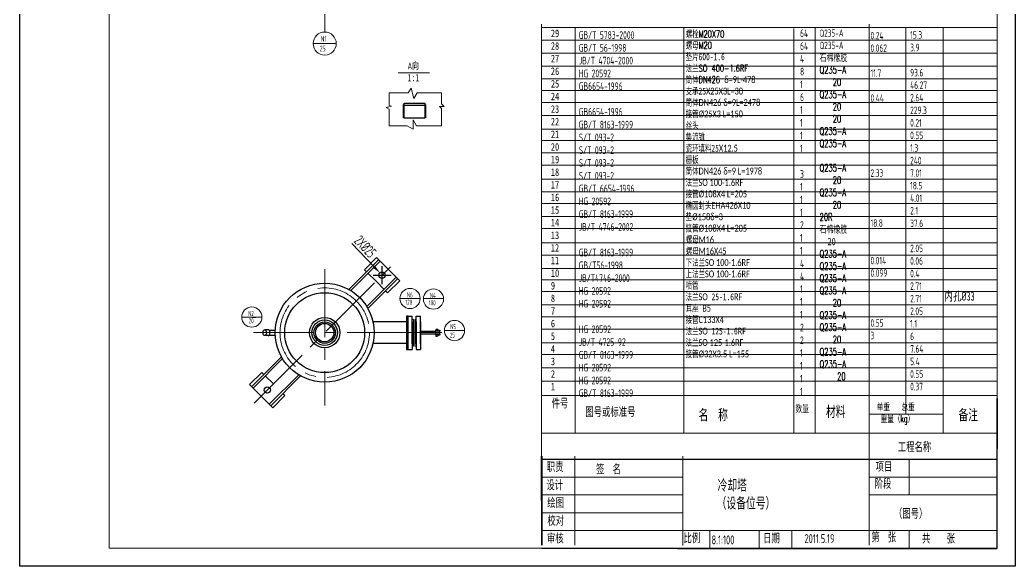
# Model space of a CAD drawing. Header units: millimetres. Extents: x 246 to 525, y 83 to 503.
# Drawn here: x 246.4 to 525.4, y 83 to 236.1 of the extents above; entities that cross this region are included whole.
import ezdxf

# ---------------------------------------------------------------- set-up
doc = ezdxf.new("R2010")
doc.units = ezdxf.units.MM
doc.linetypes.add('CENTER2', pattern=[28.575, 19.05, -3.175, 3.175, -3.175])
doc.layers.get('0').update_dxf_attribs({"lineweight": 15})
doc.layers.get('Defpoints').update_dxf_attribs({"lineweight": 15})
for name, color, linetype, lineweight in [('中心线', 7, 'CENTER2', 15), ('标注', 7, 'Continuous', 15), ('粗实线', 7, 'Continuous', 30), ('粗实线1', 7, 'Continuous', 30), ('粗实线2', 7, 'Continuous', 30), ('细实线', 7, 'Continuous', 15)]:
    doc.layers.add(name, color=color, linetype=linetype, lineweight=lineweight)
doc.styles.get("Standard").update_dxf_attribs({"font": 'ascii.shx', "width": 0.67, "height": 3, "bigfont": 'hztxt.shx'})
doc.dimstyles.new('ISO-25', dxfattribs={"dimtxt": 2.5, "dimasz": 2.5, "dimexe": 1.25, "dimexo": 0.625, "dimtad": 1, "dimdsep": 46, "dimtxsty": 'Standard', "dimcen": 2.5, "dimadec": 0, "dimazin": 0, "dimtfac": 1, "dimtofl": 0, "dimtmove": 0, "dimatfit": 3, "dimfxl": 1, "dimarcsym": 0})

# ---------------------------------------------------------------- blocks, each defined once
blk = doc.blocks.new('*D34')
at = {"layer": 'Defpoints', "color": 0, "transparency": 16777216}
for p in [(347.32, 165.18), (348.53, 163.92)]:
    blk.add_point(p, dxfattribs=at)
at = {"layer": '标注', "color": 0, "lineweight": -2, "transparency": 16777216}
for p, q in [((339.45, 173.42), (345.59, 166.99)), ((347.92, 162.05), (347.92, 167.05)), ((345.42, 164.55), (350.42, 164.55))]:
    blk.add_line(p, q, dxfattribs=at)
at = {"layer": '标注', "color": 0, "transparency": 16777216}
blk.add_solid([(345.89, 167.28), (345.29, 166.7), (347.32, 165.18)], dxfattribs=at)
at = {"layer": '标注', "color": 0, "transparency": 16777216, "insert": (343.2, 172.58), "char_height": 3, "attachment_point": 5, "rotation": 313.681}
blk.add_mtext('2X%%c25', dxfattribs=at)

msp = doc.modelspace()

# ---------------------------------------------------------------- linework, layer by layer
at = {"layer": '中心线'}
for p, q in [((331.8243, 451.4099), (331.8209, 232.6833)), ((312.0677, 128.6957), (351.3376, 167.9655)), ((331.8243, 166.2035), (331.8243, 128.0108)), ((355.2414, 145.3904), (355.2414, 151.514)), ((357.167, 148.4522), (311.9051, 148.4522)), ((317.9455, 148.4522), (315.9373, 148.4522)), ((345.703, 148.4522), (364.6593, 148.4522))]:
    msp.add_line(p, q, dxfattribs=at)
msp.add_circle((331.8243, 148.4522), 12.5399, dxfattribs=at)
at = {"layer": '标注'}
for p, q in [((392.6422, 234.8601), (392.6422, 88.8694)), ((484.5045, 234.8601), (484.5045, 88.8694)), ((392.6422, 233.9955), (520.3782, 233.9955)), ((402.0348, 233.9955), (402.0348, 120.3181)), ((432.4823, 233.9955), (432.4823, 120.3181)), ((463.3213, 233.6642), (463.3213, 120.3181)), ((469.3719, 120.3181), (469.3719, 233.9955)), ((494.7641, 233.9955), (494.7641, 125.6429)), ((505.2157, 233.9955), (505.2157, 120.3181)), ((335.0608, 229.4271), (328.5809, 229.4271)), ((392.6369, 230.3861), (520.3782, 230.3861)), ((392.6369, 226.7818), (520.3782, 226.7818)), ((352.3817, 221.2112), (361.1803, 221.2112)), ((392.6369, 223.0821), (520.3782, 223.0821)), ((392.6369, 219.5596), (520.3782, 219.5596)), ((392.6369, 216.2572), (520.3782, 216.2572)), ((392.6422, 212.9412), (520.3782, 212.9412)), ((392.6422, 209.3369), (520.3782, 209.3369)), ((392.6369, 205.4441), (520.3782, 205.4441)), ((392.6422, 202.2727), (520.3782, 202.2727)), ((392.6369, 198.8124), (520.3782, 198.8124)), ((392.6422, 195.3522), (520.3782, 195.3522)), ((392.6422, 191.5021), (520.3782, 191.5021)), ((392.6422, 187.8822), (520.3782, 187.8822)), ((392.6417, 184.6307), (520.3782, 184.6307)), ((392.6422, 181.019), (520.3782, 181.019)), ((392.6422, 177.6221), (520.3782, 177.6221)), ((392.7225, 173.5716), (520.3549, 173.5716)), ((392.6422, 170.1394), (520.3782, 170.1394)), ((392.6422, 166.435), (520.3782, 166.435)), ((392.6422, 163.205), (520.3782, 163.205)), ((392.6422, 159.9368), (520.3782, 159.9368)), ((358.5829, 158.0206), (352.9129, 158.0206)), ((359.488, 157.9819), (365.1503, 157.9819)), ((392.6422, 156.2599), (520.3782, 156.2599)), ((392.6422, 152.8555), (520.3549, 152.8555)), ((371.0605, 149.0368), (365.3905, 149.0368)), ((392.6422, 149.451), (520.3549, 149.451)), ((392.6422, 145.6381), (520.3782, 145.6381)), ((392.6422, 142.3698), (520.3782, 142.3698)), ((392.6369, 138.5853), (520.3782, 138.5853)), ((392.6369, 134.8819), (520.3782, 134.8819)), ((392.6422, 130.8254), (520.3782, 130.8254)), ((484.5045, 125.6429), (505.2157, 125.6429)), ((392.6422, 120.3181), (520.3782, 120.3181)), ((392.6422, 113.0048), (430.0259, 113.0048)), ((401.9123, 113.8694), (401.9123, 88.8694)), ((430.0259, 113.0048), (484.5045, 113.0048)), ((432.2101, 113.825), (432.2101, 88.825)), ((484.5045, 113.0048), (520.3782, 113.0048)), ((495.6673, 113.0048), (495.6673, 103.0048)), ((392.6422, 108.0048), (432.2101, 108.0048)), ((484.5045, 108.0048), (520.3549, 108.0048)), ((392.6422, 103.0048), (432.2101, 103.0048)), ((484.5045, 103.0048), (520.3782, 103.0048)), ((392.6422, 98.0048), (432.2101, 98.0048)), ((392.6422, 93.0048), (520.3782, 93.0048)), ((439.8318, 93.0048), (439.8318, 88.1453)), ((453.6654, 93.0048), (453.6654, 88.0048)), ((462.8096, 93.0048), (462.8096, 88.0048)), ((495.6673, 93.0048), (495.6673, 88.0048)), ((392.6655, 88.0048), (520.3549, 88.0048))]:
    msp.add_line(p, q, dxfattribs=at)
at = {"layer": '标注', "ltscale": 2.5}
msp.add_line((314.229, 152.8137), (308.559, 152.8137), dxfattribs=at)
at = {"layer": '标注'}
for centre, radius in [((331.8209, 229.4433), 3.24), ((355.7479, 158.0206), 2.835), ((362.3191, 157.8735), 2.835), ((311.394, 152.8137), 2.835), ((368.2255, 149.0368), 2.835)]:
    msp.add_circle(centre, radius, dxfattribs=at)
at = {"layer": '粗实线'}
for p, q in [((246.3782, 83.0489), (246.3782, 503.0489)), ((525.3782, 503.0489), (525.3782, 83.0489)), ((354.093, 212.5397), (354.093, 212.7476)), ((354.093, 212.7476), (359.9408, 212.7476)), ((354.093, 208.546), (354.093, 212.5397)), ((359.9408, 212.066), (354.093, 212.066)), ((359.9408, 212.7476), (359.9408, 212.5397)), ((359.9408, 212.5397), (359.9408, 208.546)), ((359.9408, 208.546), (354.093, 208.546)), ((346.9671, 168.9274), (338.6027, 160.563)), ((347.3681, 168.5265), (339.1078, 160.2662)), ((342.9649, 166.0852), (346.3871, 169.5075)), ((346.3871, 169.5075), (352.8795, 163.015)), ((343.5449, 165.5052), (342.9649, 166.0852)), ((346.2111, 162.839), (343.9459, 165.1043)), ((351.8986, 163.996), (343.6383, 155.7357)), ((352.2995, 163.5951), (343.9351, 155.2306)), ((346.2111, 162.839), (348.4764, 160.5738)), ((349.4573, 159.5928), (352.8795, 163.015)), ((348.8773, 160.1729), (349.4573, 159.5928)), ((354.7524, 151.514), (345.3611, 151.514)), ((355.2424, 153.0756), (354.7524, 153.0756)), ((354.7524, 153.0756), (354.7524, 143.756)), ((355.2414, 153.0756), (355.0696, 153.0756)), ((355.2424, 143.756), (355.2424, 153.0756)), ((355.2424, 153.0756), (356.3764, 153.0756)), ((356.3764, 145.354), (356.3764, 153.0756)), ((356.3764, 151.4776), (356.3764, 143.756)), ((357.5104, 145.354), (357.5104, 153.0756)), ((357.5104, 153.0756), (358.6444, 153.0756)), ((357.5104, 151.4776), (357.5104, 143.756)), ((358.6444, 145.354), (358.6444, 153.0756)), ((358.6444, 151.4776), (358.6444, 143.756)), ((315.9373, 149.2712), (315.0133, 149.2712)), ((316.2296, 149.1592), (317.9636, 149.1592)), ((358.6444, 148.8288), (362.9927, 148.8288)), ((358.6444, 148.0756), (362.9927, 148.0756)), ((363.5527, 149.3258), (362.9927, 149.3258)), ((362.9927, 149.3258), (362.9927, 147.5058)), ((363.2766, 149.3258), (363.5527, 149.3258)), ((363.5527, 149.3258), (363.5527, 147.5058)), ((363.5527, 149.1858), (363.8277, 149.1858)), ((363.5527, 149.1858), (364.0427, 149.1858)), ((364.0427, 149.1858), (364.0427, 147.7858)), ((315.9373, 147.6332), (315.0133, 147.6332)), ((316.2296, 147.7452), (317.9636, 147.7452)), ((354.7524, 145.3904), (345.3611, 145.3904)), ((362.9927, 147.5058), (363.2766, 147.5058)), ((363.5527, 147.5058), (363.2766, 147.5058)), ((363.8277, 147.7858), (363.5527, 147.7858)), ((364.0427, 147.7858), (363.8277, 147.7858)), ((354.7524, 143.756), (355.0696, 143.756)), ((355.0696, 143.756), (355.2424, 143.756)), ((355.2424, 143.756), (356.3764, 143.756)), ((357.5104, 143.756), (358.6444, 143.756)), ((311.349, 133.3093), (319.7135, 141.6737)), ((311.75, 132.9084), (320.0103, 141.1687)), ((314.1912, 137.3116), (310.769, 133.8894)), ((314.7713, 136.7315), (314.1912, 137.3116)), ((317.4374, 134.0654), (315.1722, 136.3306)), ((316.2805, 128.3779), (324.5408, 136.6382)), ((316.6814, 127.977), (325.0458, 136.3414)), ((310.769, 133.8894), (317.2614, 127.3969)), ((320.1036, 131.3992), (320.6836, 130.8192)), ((320.6836, 130.8192), (317.2614, 127.3969)), ((392.6655, 88.8694), (392.6422, 113.8694)), ((392.6422, 113.0048), (520.3549, 113.0048)), ((392.6655, 113.8694), (392.6655, 88.8694)), ((392.6655, 113.0048), (520.3549, 113.0048)), ((525.3782, 83.0489), (246.3782, 83.0489))]:
    msp.add_line(p, q, dxfattribs=at)
at = {"layer": '粗实线', "ltscale": 2.5}
msp.add_line((311.394, 152.8137), (312.528, 152.8137), dxfattribs=at)
at = {"layer": '粗实线'}
for centre, radius in [((347.9222, 164.5501), 0.875), ((331.8243, 148.4522), 13.8787), ((331.8243, 148.4522), 11.2011), ((331.8243, 148.4522), 4.2613), ((331.8243, 148.4522), 3.5613), ((331.8243, 148.4522), 3.0013), ((331.8243, 148.4522), 2.5813), ((315.7263, 132.3543), 0.875)]:
    msp.add_circle(centre, radius, dxfattribs=at)
msp.add_ellipse((315.0133, 148.4522), major_axis=(0, 0.819), ratio=0.58799123, dxfattribs=at)
msp.add_ellipse((315.9373, 148.4522), major_axis=(0, -0.819), ratio=0.70710678, start_param=0, end_param=3.14159265, dxfattribs=at)
at = {"layer": '粗实线1', "lineweight": -3}
for p, q in [((520.363, 88.0048), (520.363, 130.0048)), ((520.363, 130.0048), (520.363, 116.0048))]:
    msp.add_line(p, q, dxfattribs=at)
at = {"layer": '粗实线2', "lineweight": -3}
for p, q in [((520.363, 88.0048), (416.763, 88.0048)), ((430.763, 88.0048), (520.363, 88.0048))]:
    msp.add_line(p, q, dxfattribs=at)
at = {"layer": '细实线'}
for p, q in [((271.3782, 88.0489), (271.3782, 498.0489)), ((520.3782, 498.0489), (520.3782, 88.0489)), ((349.8925, 215.6343), (355.2696, 215.6343)), ((349.8925, 212.134), (349.8925, 215.6343)), ((355.2696, 215.6343), (356.0568, 216.9978)), ((356.0568, 216.9978), (356.8438, 214.061)), ((356.8438, 214.061), (357.7521, 215.6343)), ((357.7521, 215.6343), (364.5736, 215.6343)), ((364.5736, 215.6343), (364.5736, 212.6058)), ((350.5628, 211.9544), (349.8925, 212.134)), ((354.093, 212.306), (353.7235, 212.306)), ((354.093, 212.066), (353.7235, 212.066)), ((359.9408, 212.306), (360.3102, 212.306)), ((359.9408, 212.066), (360.3102, 212.066)), ((364.5736, 212.6058), (365.3256, 211.8538)), ((349.0701, 211.5544), (350.5628, 211.9544)), ((349.8925, 211.0796), (349.0701, 211.5544)), ((349.8925, 206.4418), (349.8925, 211.0796)), ((354.093, 211.826), (353.7235, 211.826)), ((354.093, 211.826), (353.7235, 211.826)), ((354.093, 211.586), (353.7235, 211.586)), ((354.093, 211.346), (353.7235, 211.346)), ((354.093, 211.106), (353.7235, 211.106)), ((354.093, 210.866), (353.7235, 210.866)), ((354.093, 210.626), (353.7235, 210.626)), ((354.093, 210.386), (353.7235, 210.386)), ((354.093, 210.146), (353.7235, 210.146)), ((354.093, 209.906), (353.7235, 209.906)), ((354.093, 209.666), (353.7235, 209.666)), ((354.093, 209.666), (353.7235, 209.666)), ((354.093, 209.426), (353.7235, 209.426)), ((359.9408, 211.826), (360.3102, 211.826)), ((359.9408, 211.826), (360.3102, 211.826)), ((359.9408, 211.586), (360.3102, 211.586)), ((359.9408, 211.346), (360.3102, 211.346)), ((359.9408, 211.106), (360.3102, 211.106)), ((359.9408, 210.866), (360.3102, 210.866)), ((359.9408, 210.626), (360.3102, 210.626)), ((359.9408, 210.386), (360.3102, 210.386)), ((359.9408, 210.146), (360.3102, 210.146)), ((359.9408, 209.906), (360.3102, 209.906)), ((359.9408, 209.666), (360.3102, 209.666)), ((359.9408, 209.666), (360.3102, 209.666)), ((359.9408, 209.426), (360.3102, 209.426)), ((365.3256, 211.8538), (364.0092, 211.8538)), ((364.0092, 211.8538), (364.5736, 211.2894)), ((364.5736, 211.2894), (364.5736, 206.4418)), ((354.093, 209.186), (353.7235, 209.186)), ((354.093, 208.946), (353.7235, 208.946)), ((354.093, 208.706), (353.7235, 208.706)), ((357.5328, 206.4418), (356.5947, 208.0667)), ((356.5947, 208.0667), (356.5947, 205.497)), ((359.9408, 209.186), (360.3102, 209.186)), ((359.9408, 208.946), (360.3102, 208.946)), ((359.9408, 208.706), (360.3102, 208.706)), ((354.9583, 206.4418), (349.8925, 206.4418)), ((356.5947, 205.497), (354.9583, 206.4418)), ((364.5736, 206.4418), (357.5328, 206.4418)), ((356.7506, 152.1306), (356.3764, 152.1306)), ((356.7506, 145.354), (356.7506, 152.1306)), ((356.7506, 151.4776), (356.7506, 144.701)), ((357.1248, 145.354), (357.1248, 152.1306)), ((357.1248, 152.1306), (357.5104, 152.1306)), ((357.1248, 151.4776), (357.1248, 144.701)), ((362.8279, 147.8933), (364.2515, 147.8933)), ((362.8339, 149.0658), (364.2813, 149.0658)), ((356.7506, 144.701), (356.3764, 144.701)), ((357.1248, 144.701), (357.5104, 144.701)), ((520.3782, 88.0489), (271.3782, 88.0489))]:
    msp.add_line(p, q, dxfattribs=at)

# ---------------------------------------------------------------- texts
at = {"insert": (433.0365, 233.1074), "char_height": 1.9, "width": 68.056597, "attachment_point": 1}
msp.add_mtext('{\\fSimSun|b0|i0|c134|p2;\\H1.011x;螺栓\\Ftxt.shx|c0;M20X70\\P\\fSimSun|b0|i0|c134|p2;螺母\\Ftxt.shx|c0;M20\\fSimSun|b0|i0|c134|p2;\\P垫片600-1.6\\P法兰\\Ftxt.shx|c0;SO 400-1.6RF\\P\\fSimSun|b0|i0|c134|p2;筒体\\Ftxt.shx|c0;DN426 \\fSimSun|b0|i0|c134|p0;\\H0.9891x;δ\\fCalibri|b0|i0|c0|p32;\\H1.011x;=9L-478\\P\\fSimSun|b0|i0|c134|p32;支承25\\fCalibri|b0|i0|c0|p32;X25X3L=30\\P\\fSimSun|b0|i0|c134|p0;筒体\\fCalibri|b0|i0|c0|p32;DN426 \\fSimSun|b0|i0|c134|p0;\\H0.9891x;δ\\fCalibri|b0|i0|c0|p32;\\H1.011x;=9L=2478\\P\\fSimSun|b0|i0|c134|p32;接管%%c\\fCalibri|b0|i0|c0|p32;25X3 L=150\\P\\fSimSun|b0|i0|c134|p32;丝头\\P集流锥\\P瓷环填料25\\fCalibri|b0|i0|c0|p32;X12.5\\P\\fSimSun|b0|i0|c134|p32;栅板\\P筒体\\fCalibri|b0|i0|c0|p32;DN426 \\fSimSun|b0|i0|c134|p0;\\H0.9891x;δ\\fCalibri|b0|i0|c0|p32;\\H1.011x;=9 L=1978\\P\\fSimSun|b0|i0|c134|p32;法兰\\fCalibri|b0|i0|c0|p32;SO 100-1.6RF\\P\\fSimSun|b0|i0|c134|p32;接管%%c\\fCalibri|b0|i0|c0|p32;108X4 L=205\\P\\fSimSun|b0|i0|c134|p32;椭圆封头\\fCalibri|b0|i0|c0|p32;EHA426X10\\P\\fSimSun|b0|i0|c134|p32;垫%%c\\fCalibri|b0|i0|c0|p32;158\\fSimSun|b0|i0|c134|p0;\\H0.9891x;δ\\fCalibri|b0|i0|c0|p32;\\H1.011x;=3\\P\\fSimSun|b0|i0|c134|p32;接管%%c\\fCalibri|b0|i0|c0|p32;108X4 L=205\\P\\fSimSun|b0|i0|c134|p32;螺母\\fCalibri|b0|i0|c0|p32;M16\\P\\fSimSun|b0|i0|c134|p32;螺母\\fCalibri|b0|i0|c0|p32;M16X45\\P\\fSimSun|b0|i0|c134|p32;下法兰\\fCalibri|b0|i0|c0|p32;SO 100-1.6RF\\P\\fSimSun|b0|i0|c134|p32;上法兰\\fCalibri|b0|i0|c0|p32;SO 100-1.6RF\\P\\fSimSun|b0|i0|c134|p32;喷管\\P法兰\\fCalibri|b0|i0|c0|p32;SO\\fSimSun|b0|i0|c134|p32; 25-1.6\\fCalibri|b0|i0|c0|p32;RF\\P\\fSimSun|b0|i0|c134|p32;耳座 \\fCalibri|b0|i0|c0|p32;B5\\P\\fSimSun|b0|i0|c134|p32;接管\\fCalibri|b0|i0|c0|p32;C133X4\\P\\fSimSun|b0|i0|c134|p0;法兰\\fCalibri|b0|i0|c0|p32;SO\\fSimSun|b0|i0|c134|p0; 125-1.6\\fCalibri|b0|i0|c0|p32;RF\\P\\fSimSun|b0|i0|c134|p32;法兰\\fCalibri|b0|i0|c0|p32;SO 125-1.6RF\\P\\fSimSun|b0|i0|c134|p32;接管%%c\\fCalibri|b0|i0|c0|p32;32X3.5 L=155}', dxfattribs=at)
at = {"layer": '标注', "attachment_point": 1}
for s, insert, char_height, width in [('{\\fSimSun|b0|i0|c134|p54;\\H1.005x;29\\P28\\P27\\P26\\P25\\P24\\P23\\P22\\P21\\P20\\P19\\P18\\P17\\P16\\P15\\P14\\P13\\P12\\P11\\P10\\P9\\P8\\P7\\P6\\P5\\P4\\P3\\P2\\P1}', (395.2422, 233.3733), 2.11, 2.842170943040401e-14), ('{\\H1.075x;GB/T 5783-2000\\PGB/T 56-1998\\PJB/T 4704-2000\\PHG 20592\\PGB6654-1996\\P\\PGB6654-1996\\PGB/T 8163-1999\\PS/T 093-2\\PS/T 093-2\\PS/T 093-2\\PS/T 093-2\\PGB/T 6654-1996\\PHG 20592\\PGB/T 8163-1999\\PJB/T 4746-2002\\P\\PGB/T 8163-1999\\PGB/T56-1998\\PJB/T4746-2000\\PHG 20592\\PHG 20592\\P\\PHG 20592\\PJB/T 4725-92\\PGB/T 8163-1999\\PHG 20592\\PHG 20592\\PGB/T 8163-1999}', (403.0708, 232.9098), 2, 44.920042), ('{\\H1.075x;64\\P64\\P4\\P8\\P1\\P6\\P1\\P1\\P1\\P1\\P\\P3\\P1\\P1\\P1\\P2\\P1\\P1\\P4\\P4\\P1\\P1\\P1\\P2\\P2\\P1\\P1\\P1\\P1}', (465.0855, 233.415), 2, 3.804085), ('{\\H0.8957x;Q235-A\\PQ235-A\\P\\fSimSun|b0|i0|c134|p2;石棉橡胶\\P\\Ftxt.shx|c0;Q235-A\\P   20\\PQ235-A\\P   20\\P   20\\PQ235-A\\PQ235-A\\P\\PQ235-A\\P   20\\PQ235-A\\P   20\\P20R\\P\\fSimSun|b0|i0|c134|p2;石棉橡胶\\P  20\\P\\Ftxt.shx|c0;Q235-A\\PQ235-A\\PQ235-A\\PQ235-A\\P   20\\PQ235-A\\PQ235-A\\P   20\\PQ235-A\\PQ235-A\\P    20}', (470.5733, 233.3993), 2.3, 5.684341886080801e-14), ('{\\H1.005x;15.3\\P3.9\\P\\P93.6\\P46.27\\P2.64\\P229.3\\P0.21\\P0.55\\P1.3\\P240\\P7.01\\P18.5\\P4.01\\P2.1\\P37.6\\P\\P2.05\\P0.06\\P0.4\\P2.71\\P2.71\\P2.05\\P1.1\\P6\\P7.64\\P5.4\\P0.55\\P0.37}', (495.9561, 232.9178), 2.1, 15.290499), ('25', (330.4446, 228.8779), 1.62, 3.500939), ('N1', (330.735, 231.5607), 1.62, 3.114828), ('A{\\fSimSun|b0|i0|c134|p2;向\\P1:1}', (355.0514, 224.2154), 2, 22.598101), ('N6', (354.9013, 159.7113), 1.4175, 2.932708), ('N4', (361.3407, 159.5776), 1.4175, 0.823134), ('{\\fSimSun|b0|i0|c134|p2;内孔}%%C{\\fSimSun|b0|i0|c134|p2;33}', (505.6012, 159.9368), 2.5, 14.753692), ('120', (354.4514, 157.6943), 1.4175, 3.151481), ('100', (361.0304, 157.525), 1.4175, 0.852753), ('N5', (367.007, 150.8642), 1.4175, 3.130498), ('25', (366.9239, 148.4812), 1.4175, 3.302869), ('{\\fSimSun|b0|i0|c134|p2;\\H1.02x;件号\\Ftxt.shx|c0;}', (395.4403, 129.968), 2.45, 5.21574), ('{\\fSimSun|b0|i0|c134|p54;数量}', (463.8092, 128.2032), 2, 7.497208), ('{\\fSimSun|b0|i0|c134|p2;\\H0.9821x;单重   总重\\P 重量（\\Ftxt.shx|c0;kg\\fSimSun|b0|i0|c134|p2;）}', (486.6131, 128.6117), 2, 17.540648), ('{\\fSimSun|b0|i0|c134|p54;图号或标准号}', (404.8859, 127.5476), 2.5, 25.14009), ('{\\fSimSun|b0|i0|c134|p54;  名  称}', (433.9093, 126.9421), 3, 26.515022), ('{\\fSimSun|b0|i0|c134|p54;材料}', (472.3472, 127.8401), 3, 12.157252), ('{\\fSimSun|b0|i0|c134|p54;\\H1.2x;备注}', (509.5012, 126.9254), 2.5, 10.853692), ('{\\fSimSun|b0|i0|c134|p54;工程名称}', (492.4979, 117.7429), 2.5, 35.85043), ('{\\fSimSun|b0|i0|c134|p54;职责}', (394.0913, 112.1816), 2.5, 9.050742), ('   {\\fSimSun|b0|i0|c134|p54;签  名}', (404.6376, 111.5093), 2.5, 25.388379), ('{\\fSimSun|b0|i0|c134|p54;项目}', (486.2741, 112.2252), 2.5, 9.243767), ('{\\fSimSun|b0|i0|c134|p54;设计}', (393.9588, 107.0735), 2.5, 8.619921), ('    {\\fSimSun|b0|i0|c134|p54;冷却塔\\P   （设备位号）}', (437.6044, 107.2297), 3, 46.900094), ('{\\fSimSun|b0|i0|c134|p54;阶段}', (485.9908, 107.4872), 2.5, 8.408492), ('{\\fSimSun|b0|i0|c134|p54;绘图}', (394.2014, 102.1181), 2.5, 8.940664), ('{\\fSimSun|b0|i0|c134|p54;（图号）}', (491.4116, 99.0908), 2.5, 29.428765), ('{\\fSimSun|b0|i0|c134|p54;校对}', (394.2401, 97.0957), 2.5, 8.901957), ('{\\fSimSun|b0|i0|c134|p54;审核}', (394.1299, 92.1594), 2.5, 9.01216), ('{\\fSimSun|b0|i0|c134|p54;比例}', (432.4089, 92.2171), 2.5, 8.641605), ('{\\fSimSun|b0|i0|c134|p54;日期}', (454.7195, 92.1868), 2.5, 7.947827), ('{\\fSimSun|b0|i0|c134|p54;第  张}', (485.0836, 92.4769), 2.5, 10.903191), ('{\\fSimSun|b0|i0|c134|p54;共    张}', (499.2832, 92.1224), 2.5, 20.736505), ('8.1:100', (440.2899, 91.639), 2.5, 13.833581), ('2011.5.19', (466.343, 91.9989), 2.5, 18.161483)]:
    msp.add_mtext(s, dxfattribs=dict(at, insert=insert, char_height=char_height, width=width))
at = {"layer": '标注', "insert": (484.8474, 232.7157), "char_height": 2.1, "attachment_point": 1}
msp.add_mtext('0.24\\P0.062\\P\\P11.7\\P\\P0.44\\P\\P\\P\\P\\P\\P2.33\\P\\P\\P\\P18.8\\P\\P\\P0.014\\P0.099\\P\\P\\P\\P0.55\\P3', dxfattribs=at)
at = {"layer": '标注', "ltscale": 2.5, "char_height": 1.4175, "attachment_point": 1}
for s, insert, width in [('N2', (310.3796, 154.5557), 2.674652), ('20', (310.5193, 152.4735), 2.876524)]:
    msp.add_mtext(s, dxfattribs=dict(at, insert=insert, width=width))

# ---------------------------------------------------------------- dimensions: what is measured, and where the dimension line sits
at = {"layer": '标注'}
dim = msp.add_diameter_dim_2p(p1=(348.5265, 163.9173), p2=(347.3179, 165.1829), text='2X%%c25', dimstyle='ISO-25', dxfattribs=at)
dim.commit()
dim.dimension.update_dxf_attribs({"geometry": '*D34', "text_midpoint": (343.196, 172.5759)})

doc.saveas('drawing.dxf')
